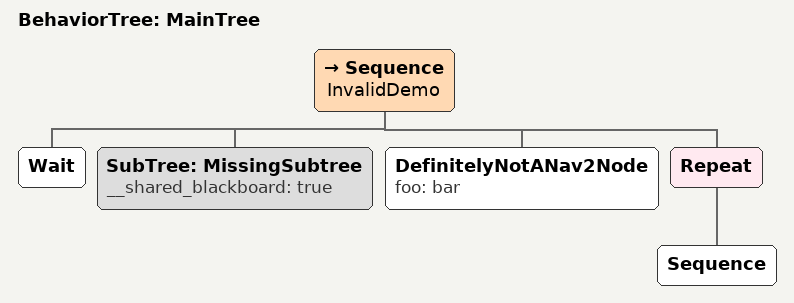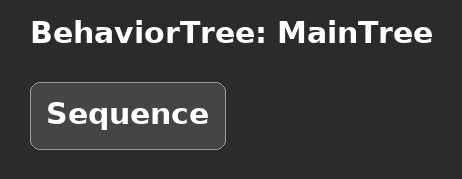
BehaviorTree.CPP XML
<!-- Intentionally invalid BT for validator demo -->
<root>
  <BehaviorTree ID="MainTree">
    <Sequence name="InvalidDemo">
      <!-- Missing required port wait_duration -->
      <Wait />

      <!-- References an undefined subtree -->
      <SubTree ID="MissingSubtree" __shared_blackboard="true"/>

      <!-- Unknown tag (not in allowlist) -->
      <DefinitelyNotANav2Node foo="bar"/>

      <!-- Repeat without num_cycles (warning) -->
      <Repeat>
        <Sequence/>
      </Repeat>
    </Sequence>
  </BehaviorTree>

  <!-- Duplicate ID (error) -->
  <BehaviorTree ID="MainTree">
    <Sequence/>
  </BehaviorTree>
</root>
